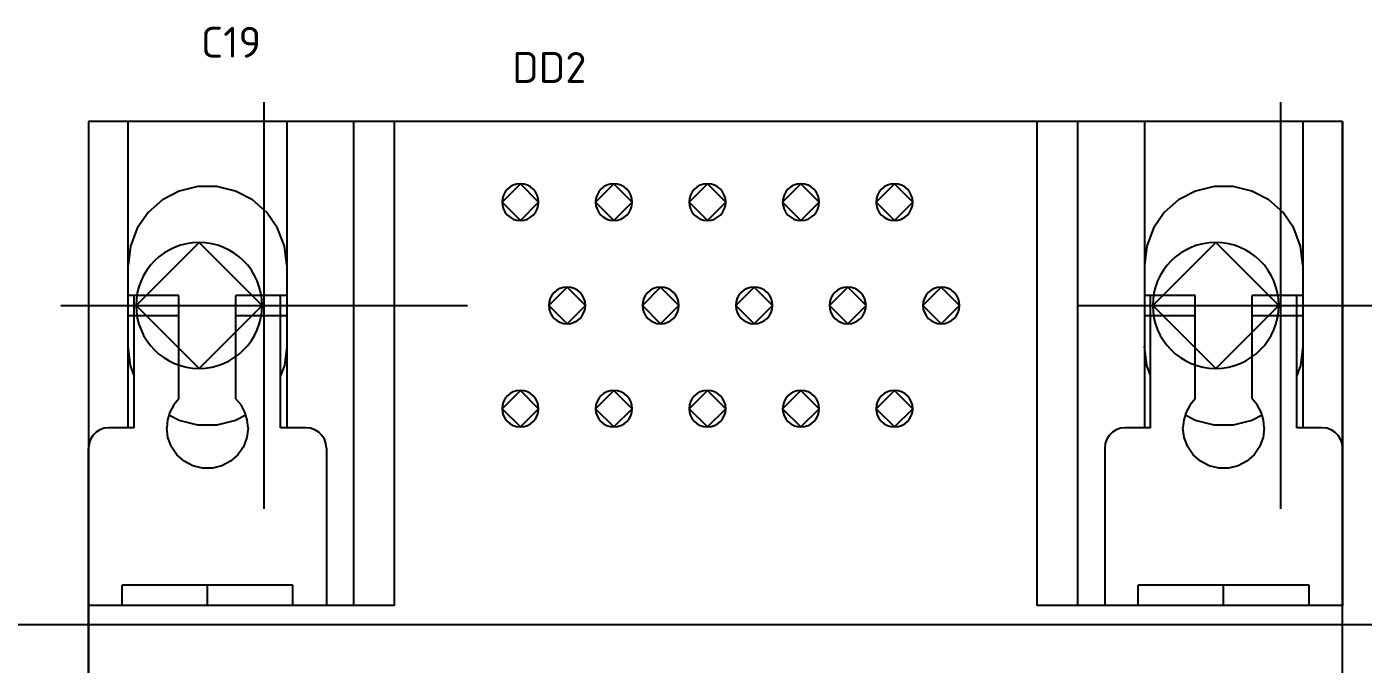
# Model space of a CAD drawing. Header units: inches. Extents: x 5 to 589, y -420 to -5.
# Drawn here: x 71.1 to 136.8, y -176.7 to -145.3 of the extents above; entities that cross this region are included whole.
import ezdxf

# ---------------------------------------------------------------- set-up
doc = ezdxf.new("R2010")
doc.units = ezdxf.units.IN
doc.header["$MEASUREMENT"] = 0
doc.styles.add('ISOCPEUR0', font='isocpeur.ttf', dxfattribs={"height": 2.87999})

msp = doc.modelspace()

# ---------------------------------------------------------------- linework, layer by layer
at = {"color": 172, "true_color": 0x0000c0}
for p, q in [((82.733, -169.034), (82.733, -149.034)), ((132.733, -169.034), (132.733, -149.034)), ((72.733, -159.034), (92.733, -159.034)), ((122.733, -159.034), (142.733, -159.034))]:
    msp.add_line(p, q, dxfattribs=at)
at = {"color": 7, "true_color": 0xffffff}
for p, q in [((82.733, -169.034), (82.733, -149.034)), ((132.733, -169.034), (132.733, -149.034)), ((76.043, -149.994), (74.093, -149.994)), ((74.093, -149.994), (74.093, -166.054)), ((76.043, -149.994), (74.093, -149.994)), ((74.093, -149.994), (74.093, -173.794)), ((76.043, -149.994), (74.093, -149.994)), ((74.093, -149.994), (74.093, -166.054)), ((76.043, -149.994), (74.093, -149.994)), ((74.093, -149.994), (74.093, -173.794)), ((83.843, -149.994), (76.043, -149.994)), ((83.843, -149.994), (76.043, -149.994)), ((76.043, -165.054), (76.043, -149.994)), ((83.843, -149.994), (76.043, -149.994)), ((83.843, -149.994), (76.043, -149.994)), ((76.043, -165.054), (76.043, -149.994)), ((87.133, -149.994), (83.843, -149.994)), ((87.133, -149.994), (83.843, -149.994)), ((83.843, -149.994), (83.843, -165.054)), ((87.133, -149.994), (83.843, -149.994)), ((87.133, -149.994), (83.843, -149.994)), ((83.843, -149.994), (83.843, -165.054)), ((89.133, -149.994), (87.133, -149.994)), ((87.133, -149.994), (87.133, -173.794)), ((87.183, -149.994), (87.133, -149.994)), ((89.133, -149.994), (87.133, -149.994)), ((87.133, -149.994), (87.133, -173.794)), ((87.183, -149.994), (87.133, -149.994)), ((87.331, -149.994), (87.183, -149.994)), ((87.331, -149.994), (87.183, -149.994)), ((87.569, -149.994), (87.331, -149.994)), ((87.569, -149.994), (87.331, -149.994)), ((87.885, -149.994), (87.569, -149.994)), ((87.885, -149.994), (87.569, -149.994)), ((88.265, -149.994), (87.885, -149.994)), ((88.265, -149.994), (87.885, -149.994)), ((88.687, -149.994), (88.265, -149.994)), ((88.687, -149.994), (88.265, -149.994)), ((89.133, -149.994), (88.687, -149.994)), ((89.133, -149.994), (88.687, -149.994)), ((120.733, -149.994), (89.133, -149.994)), ((120.733, -149.994), (89.133, -149.994)), ((89.133, -149.994), (89.133, -173.794)), ((120.733, -149.994), (89.133, -149.994)), ((120.733, -149.994), (89.133, -149.994)), ((89.133, -149.994), (89.133, -173.794)), ((122.733, -149.994), (120.733, -149.994)), ((121.177, -149.994), (120.733, -149.994)), ((120.733, -149.994), (120.733, -173.794)), ((122.733, -149.994), (120.733, -149.994)), ((121.177, -149.994), (120.733, -149.994)), ((120.733, -149.994), (120.733, -173.794)), ((121.601, -149.994), (121.177, -149.994)), ((121.601, -149.994), (121.177, -149.994)), ((121.979, -149.994), (121.601, -149.994)), ((121.979, -149.994), (121.601, -149.994)), ((122.297, -149.994), (121.979, -149.994)), ((122.297, -149.994), (121.979, -149.994)), ((122.535, -149.994), (122.297, -149.994)), ((122.535, -149.994), (122.297, -149.994)), ((122.683, -149.994), (122.535, -149.994)), ((122.683, -149.994), (122.535, -149.994)), ((122.733, -149.994), (122.683, -149.994)), ((122.733, -149.994), (122.683, -149.994)), ((126.023, -149.994), (122.733, -149.994)), ((122.733, -149.994), (122.733, -173.794)), ((126.023, -149.994), (122.733, -149.994)), ((126.023, -149.994), (122.733, -149.994)), ((122.733, -149.994), (122.733, -173.794)), ((126.023, -149.994), (122.733, -149.994)), ((133.823, -149.994), (126.023, -149.994)), ((133.823, -149.994), (126.023, -149.994)), ((126.023, -149.994), (126.023, -165.054)), ((133.823, -149.994), (126.023, -149.994)), ((133.823, -149.994), (126.023, -149.994)), ((126.023, -149.994), (126.023, -165.054)), ((135.773, -149.994), (133.823, -149.994)), ((135.773, -149.994), (133.823, -149.994)), ((133.823, -149.994), (133.823, -165.054)), ((135.773, -149.994), (133.823, -149.994)), ((135.773, -149.994), (133.823, -149.994)), ((133.823, -149.994), (133.823, -165.054)), ((135.773, -166.054), (135.773, -149.994)), ((135.773, -149.994), (135.773, -173.794)), ((135.773, -166.054), (135.773, -149.994)), ((135.773, -149.994), (135.773, -173.794)), ((78.559, -153.408), (77.727, -153.844)), ((78.559, -153.408), (77.727, -153.844)), ((79.473, -153.182), (78.559, -153.408)), ((79.473, -153.182), (78.559, -153.408)), ((80.413, -153.182), (79.473, -153.182)), ((80.413, -153.182), (79.473, -153.182)), ((81.325, -153.408), (80.413, -153.182)), ((81.325, -153.408), (80.413, -153.182)), ((82.159, -153.844), (81.325, -153.408)), ((82.159, -153.844), (81.325, -153.408)), ((128.539, -153.408), (127.707, -153.844)), ((128.539, -153.408), (127.707, -153.844)), ((129.453, -153.182), (128.539, -153.408)), ((129.453, -153.182), (128.539, -153.408)), ((130.393, -153.182), (129.453, -153.182)), ((130.393, -153.182), (129.453, -153.182)), ((131.305, -153.408), (130.393, -153.182)), ((131.305, -153.408), (130.393, -153.182)), ((132.139, -153.844), (131.305, -153.408)), ((132.139, -153.844), (131.305, -153.408)), ((77.023, -154.468), (76.489, -155.242)), ((77.023, -154.468), (76.489, -155.242)), ((77.727, -153.844), (77.023, -154.468)), ((77.727, -153.844), (77.023, -154.468)), ((82.863, -154.468), (82.159, -153.844)), ((82.863, -154.468), (82.159, -153.844)), ((83.397, -155.242), (82.863, -154.468)), ((83.397, -155.242), (82.863, -154.468)), ((127.003, -154.468), (126.469, -155.242)), ((127.003, -154.468), (126.469, -155.242)), ((127.707, -153.844), (127.003, -154.468)), ((127.707, -153.844), (127.003, -154.468)), ((132.843, -154.468), (132.139, -153.844)), ((132.843, -154.468), (132.139, -153.844)), ((133.377, -155.242), (132.843, -154.468)), ((133.377, -155.242), (132.843, -154.468)), ((76.489, -155.242), (76.157, -156.12)), ((76.489, -155.242), (76.157, -156.12)), ((83.729, -156.12), (83.397, -155.242)), ((83.729, -156.12), (83.397, -155.242)), ((126.469, -155.242), (126.137, -156.12)), ((126.469, -155.242), (126.137, -156.12)), ((133.709, -156.12), (133.377, -155.242)), ((133.709, -156.12), (133.377, -155.242)), ((76.157, -156.12), (76.043, -157.054)), ((76.157, -156.12), (76.043, -157.054)), ((83.843, -157.054), (83.729, -156.12)), ((83.843, -157.054), (83.729, -156.12)), ((126.137, -156.12), (126.023, -157.054)), ((126.137, -156.12), (126.023, -157.054)), ((133.823, -157.054), (133.709, -156.12)), ((133.823, -157.054), (133.709, -156.12)), ((72.733, -159.034), (92.733, -159.034)), ((76.343, -158.554), (76.043, -158.554)), ((76.343, -158.554), (76.043, -158.554)), ((76.343, -158.578), (76.343, -158.554)), ((78.543, -158.554), (76.343, -158.554)), ((76.343, -158.578), (76.343, -158.554)), ((78.543, -158.554), (76.343, -158.554)), ((76.343, -159.332), (76.343, -158.578)), ((76.343, -158.652), (76.343, -158.578)), ((76.343, -159.332), (76.343, -158.578)), ((76.343, -158.652), (76.343, -158.578)), ((76.343, -158.772), (76.343, -158.652)), ((76.343, -158.772), (76.343, -158.652)), ((76.343, -158.93), (76.343, -158.772)), ((76.343, -158.93), (76.343, -158.772)), ((76.343, -159.12), (76.343, -158.93)), ((76.343, -159.12), (76.343, -158.93)), ((78.543, -158.578), (78.543, -158.554)), ((78.543, -158.578), (78.543, -158.554)), ((78.543, -158.652), (78.543, -158.578)), ((78.543, -158.652), (78.543, -158.578)), ((78.543, -158.772), (78.543, -158.652)), ((78.543, -158.772), (78.543, -158.652)), ((78.543, -158.93), (78.543, -158.772)), ((78.543, -158.93), (78.543, -158.772)), ((78.543, -159.12), (78.543, -158.93)), ((78.543, -159.12), (78.543, -158.93)), ((83.543, -158.554), (81.343, -158.554)), ((81.343, -158.578), (81.343, -158.554)), ((83.543, -158.554), (81.343, -158.554)), ((81.343, -158.578), (81.343, -158.554)), ((81.343, -158.652), (81.343, -158.578)), ((81.343, -158.652), (81.343, -158.578)), ((81.343, -158.772), (81.343, -158.652)), ((81.343, -158.772), (81.343, -158.652)), ((81.343, -158.93), (81.343, -158.772)), ((81.343, -158.93), (81.343, -158.772)), ((81.343, -159.12), (81.343, -158.93)), ((81.343, -159.12), (81.343, -158.93)), ((83.843, -158.554), (83.543, -158.554)), ((83.543, -158.578), (83.543, -158.554)), ((83.843, -158.554), (83.543, -158.554)), ((83.543, -158.578), (83.543, -158.554)), ((83.543, -158.652), (83.543, -158.578)), ((83.543, -159.332), (83.543, -158.578)), ((83.543, -158.652), (83.543, -158.578)), ((83.543, -159.332), (83.543, -158.578)), ((83.543, -158.772), (83.543, -158.652)), ((83.543, -158.772), (83.543, -158.652)), ((83.543, -158.93), (83.543, -158.772)), ((83.543, -158.93), (83.543, -158.772)), ((83.543, -159.12), (83.543, -158.93)), ((83.543, -159.12), (83.543, -158.93)), ((122.733, -159.034), (142.733, -159.034)), ((126.323, -158.554), (126.023, -158.554)), ((126.323, -158.554), (126.023, -158.554)), ((128.523, -158.554), (126.323, -158.554)), ((126.323, -158.578), (126.323, -158.554)), ((128.523, -158.554), (126.323, -158.554)), ((126.323, -158.578), (126.323, -158.554)), ((126.323, -158.652), (126.323, -158.578)), ((126.323, -159.332), (126.323, -158.578)), ((126.323, -158.652), (126.323, -158.578)), ((126.323, -159.332), (126.323, -158.578)), ((126.323, -158.772), (126.323, -158.652)), ((126.323, -158.772), (126.323, -158.652)), ((126.323, -158.93), (126.323, -158.772)), ((126.323, -158.93), (126.323, -158.772)), ((126.323, -159.12), (126.323, -158.93)), ((126.323, -159.12), (126.323, -158.93)), ((128.523, -158.578), (128.523, -158.554)), ((128.523, -158.578), (128.523, -158.554)), ((128.523, -158.652), (128.523, -158.578)), ((128.523, -158.652), (128.523, -158.578)), ((128.523, -158.772), (128.523, -158.652)), ((128.523, -158.772), (128.523, -158.652)), ((128.523, -158.93), (128.523, -158.772)), ((128.523, -158.93), (128.523, -158.772)), ((128.523, -159.12), (128.523, -158.93)), ((128.523, -159.12), (128.523, -158.93)), ((133.523, -158.554), (131.323, -158.554)), ((131.323, -158.578), (131.323, -158.554)), ((133.523, -158.554), (131.323, -158.554)), ((131.323, -158.578), (131.323, -158.554)), ((131.323, -158.652), (131.323, -158.578)), ((131.323, -158.652), (131.323, -158.578)), ((131.323, -158.772), (131.323, -158.652)), ((131.323, -158.772), (131.323, -158.652)), ((131.323, -158.93), (131.323, -158.772)), ((131.323, -158.93), (131.323, -158.772)), ((131.323, -159.12), (131.323, -158.93)), ((131.323, -159.12), (131.323, -158.93)), ((133.823, -158.554), (133.523, -158.554)), ((133.523, -158.578), (133.523, -158.554)), ((133.823, -158.554), (133.523, -158.554)), ((133.523, -158.578), (133.523, -158.554)), ((133.523, -158.652), (133.523, -158.578)), ((133.523, -159.332), (133.523, -158.578)), ((133.523, -158.652), (133.523, -158.578)), ((133.523, -159.332), (133.523, -158.578)), ((133.523, -158.772), (133.523, -158.652)), ((133.523, -158.772), (133.523, -158.652)), ((133.523, -158.93), (133.523, -158.772)), ((133.523, -158.93), (133.523, -158.772)), ((133.523, -159.12), (133.523, -158.93)), ((133.523, -159.12), (133.523, -158.93)), ((76.343, -159.554), (76.043, -159.554)), ((76.343, -159.554), (76.043, -159.554)), ((76.343, -159.332), (76.343, -159.12)), ((76.343, -159.332), (76.343, -159.12)), ((76.343, -159.554), (76.343, -159.332)), ((76.343, -159.554), (76.343, -159.332)), ((76.343, -165.054), (76.343, -159.554)), ((78.543, -159.554), (76.343, -159.554)), ((76.343, -165.054), (76.343, -159.554)), ((78.543, -159.554), (76.343, -159.554)), ((78.543, -159.332), (78.543, -159.12)), ((78.543, -159.332), (78.543, -159.12)), ((78.543, -159.554), (78.543, -159.332)), ((78.543, -159.554), (78.543, -159.332)), ((78.543, -163.626), (78.543, -159.554)), ((78.543, -163.626), (78.543, -159.554)), ((81.343, -159.332), (81.343, -159.12)), ((81.343, -159.332), (81.343, -159.12)), ((81.343, -159.554), (81.343, -159.332)), ((81.343, -159.554), (81.343, -159.332)), ((81.343, -163.626), (81.343, -159.554)), ((83.543, -159.554), (81.343, -159.554)), ((81.343, -163.626), (81.343, -159.554)), ((83.543, -159.554), (81.343, -159.554)), ((83.543, -159.332), (83.543, -159.12)), ((83.543, -159.332), (83.543, -159.12)), ((83.543, -159.554), (83.543, -159.332)), ((83.543, -159.554), (83.543, -159.332)), ((83.843, -159.554), (83.543, -159.554)), ((83.543, -165.054), (83.543, -159.554)), ((83.843, -159.554), (83.543, -159.554)), ((83.543, -165.054), (83.543, -159.554)), ((126.323, -159.554), (126.023, -159.554)), ((126.323, -159.554), (126.023, -159.554)), ((126.323, -159.332), (126.323, -159.12)), ((126.323, -159.332), (126.323, -159.12)), ((126.323, -159.554), (126.323, -159.332)), ((126.323, -159.554), (126.323, -159.332)), ((126.323, -165.054), (126.323, -159.554)), ((128.523, -159.554), (126.323, -159.554)), ((126.323, -165.054), (126.323, -159.554)), ((128.523, -159.554), (126.323, -159.554)), ((128.523, -159.332), (128.523, -159.12)), ((128.523, -159.332), (128.523, -159.12)), ((128.523, -159.554), (128.523, -159.332)), ((128.523, -159.554), (128.523, -159.332)), ((128.523, -163.626), (128.523, -159.554)), ((128.523, -163.626), (128.523, -159.554)), ((131.323, -159.332), (131.323, -159.12)), ((131.323, -159.332), (131.323, -159.12)), ((131.323, -159.554), (131.323, -159.332)), ((131.323, -159.554), (131.323, -159.332)), ((131.323, -163.626), (131.323, -159.554)), ((133.523, -159.554), (131.323, -159.554)), ((131.323, -163.626), (131.323, -159.554)), ((133.523, -159.554), (131.323, -159.554)), ((133.523, -159.332), (133.523, -159.12)), ((133.523, -159.332), (133.523, -159.12)), ((133.523, -159.554), (133.523, -159.332)), ((133.523, -159.554), (133.523, -159.332)), ((133.823, -159.554), (133.523, -159.554)), ((133.523, -165.054), (133.523, -159.554)), ((133.823, -159.554), (133.523, -159.554)), ((133.523, -165.054), (133.523, -159.554)), ((76.157, -161.988), (76.043, -161.054)), ((76.157, -161.988), (76.043, -161.054)), ((83.843, -161.054), (83.729, -161.988)), ((83.843, -161.054), (83.729, -161.988)), ((126.137, -161.988), (126.023, -161.054)), ((126.137, -161.988), (126.023, -161.054)), ((133.823, -161.054), (133.709, -161.988)), ((133.823, -161.054), (133.709, -161.988)), ((76.343, -162.48), (76.157, -161.988)), ((76.343, -162.48), (76.157, -161.988)), ((83.729, -161.988), (83.543, -162.48)), ((83.729, -161.988), (83.543, -162.48)), ((126.323, -162.48), (126.137, -161.988)), ((126.323, -162.48), (126.137, -161.988)), ((133.709, -161.988), (133.523, -162.48)), ((133.709, -161.988), (133.523, -162.48)), ((78.543, -163.626), (78.289, -163.93)), ((78.543, -163.626), (78.289, -163.93)), ((81.597, -163.93), (81.343, -163.626)), ((81.597, -163.93), (81.343, -163.626)), ((128.523, -163.626), (128.269, -163.93)), ((128.523, -163.626), (128.269, -163.93)), ((131.577, -163.93), (131.323, -163.626)), ((131.577, -163.93), (131.323, -163.626)), ((78.099, -164.28), (77.983, -164.658)), ((78.099, -164.28), (77.983, -164.658)), ((78.289, -163.93), (78.099, -164.28)), ((78.289, -163.93), (78.099, -164.28)), ((81.787, -164.28), (81.597, -163.93)), ((81.787, -164.28), (81.597, -163.93)), ((81.903, -164.658), (81.787, -164.28)), ((81.903, -164.658), (81.787, -164.28)), ((128.079, -164.28), (127.963, -164.658)), ((128.079, -164.28), (127.963, -164.658)), ((128.269, -163.93), (128.079, -164.28)), ((128.269, -163.93), (128.079, -164.28)), ((131.767, -164.28), (131.577, -163.93)), ((131.767, -164.28), (131.577, -163.93)), ((131.883, -164.658), (131.767, -164.28)), ((131.883, -164.658), (131.767, -164.28)), ((77.983, -164.658), (77.943, -165.054)), ((77.983, -164.658), (77.943, -165.054)), ((78.559, -164.7), (78.051, -164.434)), ((78.559, -164.7), (78.051, -164.434)), ((79.473, -164.926), (78.559, -164.7)), ((79.473, -164.926), (78.559, -164.7)), ((80.413, -164.926), (79.473, -164.926)), ((80.413, -164.926), (79.473, -164.926)), ((81.325, -164.7), (80.413, -164.926)), ((81.325, -164.7), (80.413, -164.926)), ((81.835, -164.434), (81.325, -164.7)), ((81.835, -164.434), (81.325, -164.7)), ((81.943, -165.054), (81.903, -164.658)), ((81.943, -165.054), (81.903, -164.658)), ((127.963, -164.658), (127.923, -165.054)), ((127.963, -164.658), (127.923, -165.054)), ((128.539, -164.7), (128.031, -164.434)), ((128.539, -164.7), (128.031, -164.434)), ((129.453, -164.926), (128.539, -164.7)), ((129.453, -164.926), (128.539, -164.7)), ((130.393, -164.926), (129.453, -164.926)), ((130.393, -164.926), (129.453, -164.926)), ((131.305, -164.7), (130.393, -164.926)), ((131.305, -164.7), (130.393, -164.926)), ((131.815, -164.434), (131.305, -164.7)), ((131.815, -164.434), (131.305, -164.7)), ((131.923, -165.054), (131.883, -164.658)), ((131.923, -165.054), (131.883, -164.658)), ((74.191, -165.62), (74.119, -165.832)), ((74.191, -165.62), (74.119, -165.832)), ((74.311, -165.43), (74.191, -165.62)), ((74.311, -165.43), (74.191, -165.62)), ((74.469, -165.272), (74.311, -165.43)), ((74.469, -165.272), (74.311, -165.43)), ((74.659, -165.152), (74.469, -165.272)), ((74.659, -165.152), (74.469, -165.272)), ((74.871, -165.078), (74.659, -165.152)), ((74.871, -165.078), (74.659, -165.152)), ((75.093, -165.054), (74.871, -165.078)), ((75.093, -165.054), (74.871, -165.078)), ((76.343, -165.054), (75.093, -165.054)), ((76.343, -165.054), (75.093, -165.054)), ((78.001, -165.532), (77.943, -165.054)), ((78.001, -165.532), (77.943, -165.054)), ((78.173, -165.984), (78.001, -165.532)), ((78.173, -165.984), (78.001, -165.532)), ((81.885, -165.532), (81.713, -165.984)), ((81.885, -165.532), (81.713, -165.984)), ((81.943, -165.054), (81.885, -165.532)), ((81.943, -165.054), (81.885, -165.532)), ((84.793, -165.054), (83.543, -165.054)), ((84.793, -165.054), (83.543, -165.054)), ((85.015, -165.078), (84.793, -165.054)), ((85.015, -165.078), (84.793, -165.054)), ((85.227, -165.152), (85.015, -165.078)), ((85.227, -165.152), (85.015, -165.078)), ((85.417, -165.272), (85.227, -165.152)), ((85.417, -165.272), (85.227, -165.152)), ((85.575, -165.43), (85.417, -165.272)), ((85.575, -165.43), (85.417, -165.272)), ((85.693, -165.62), (85.575, -165.43)), ((85.693, -165.62), (85.575, -165.43)), ((85.767, -165.832), (85.693, -165.62)), ((85.767, -165.832), (85.693, -165.62)), ((124.171, -165.62), (124.099, -165.832)), ((124.171, -165.62), (124.099, -165.832)), ((124.291, -165.43), (124.171, -165.62)), ((124.291, -165.43), (124.171, -165.62)), ((124.449, -165.272), (124.291, -165.43)), ((124.449, -165.272), (124.291, -165.43)), ((124.639, -165.152), (124.449, -165.272)), ((124.639, -165.152), (124.449, -165.272)), ((124.851, -165.078), (124.639, -165.152)), ((124.851, -165.078), (124.639, -165.152)), ((125.073, -165.054), (124.851, -165.078)), ((125.073, -165.054), (124.851, -165.078)), ((126.323, -165.054), (125.073, -165.054)), ((126.323, -165.054), (125.073, -165.054)), ((127.981, -165.532), (127.923, -165.054)), ((127.981, -165.532), (127.923, -165.054)), ((128.153, -165.984), (127.981, -165.532)), ((128.153, -165.984), (127.981, -165.532)), ((131.865, -165.532), (131.693, -165.984)), ((131.865, -165.532), (131.693, -165.984)), ((131.923, -165.054), (131.865, -165.532)), ((131.923, -165.054), (131.865, -165.532)), ((134.773, -165.054), (133.523, -165.054)), ((134.773, -165.054), (133.523, -165.054)), ((134.995, -165.078), (134.773, -165.054)), ((134.995, -165.078), (134.773, -165.054)), ((135.207, -165.152), (134.995, -165.078)), ((135.207, -165.152), (134.995, -165.078)), ((135.397, -165.272), (135.207, -165.152)), ((135.397, -165.272), (135.207, -165.152)), ((135.555, -165.43), (135.397, -165.272)), ((135.555, -165.43), (135.397, -165.272)), ((135.673, -165.62), (135.555, -165.43)), ((135.673, -165.62), (135.555, -165.43)), ((135.747, -165.832), (135.673, -165.62)), ((135.747, -165.832), (135.673, -165.62)), ((74.119, -165.832), (74.093, -166.054)), ((74.119, -165.832), (74.093, -166.054)), ((74.093, -166.054), (74.093, -173.794)), ((74.093, -173.794), (74.093, -166.054)), ((74.093, -166.054), (74.093, -173.794)), ((74.093, -173.794), (74.093, -166.054)), ((78.445, -166.38), (78.173, -165.984)), ((78.445, -166.38), (78.173, -165.984)), ((81.713, -165.984), (81.439, -166.38)), ((81.713, -165.984), (81.439, -166.38)), ((85.793, -166.054), (85.767, -165.832)), ((85.793, -166.054), (85.767, -165.832)), ((85.793, -166.054), (85.793, -173.794)), ((85.793, -166.054), (85.793, -173.794)), ((124.099, -165.832), (124.073, -166.054)), ((124.099, -165.832), (124.073, -166.054)), ((124.073, -166.054), (124.073, -173.794)), ((124.073, -166.054), (124.073, -173.794)), ((128.425, -166.38), (128.153, -165.984)), ((128.425, -166.38), (128.153, -165.984)), ((131.693, -165.984), (131.419, -166.38)), ((131.693, -165.984), (131.419, -166.38)), ((135.773, -166.054), (135.747, -165.832)), ((135.773, -166.054), (135.747, -165.832)), ((135.773, -173.794), (135.773, -166.054)), ((135.773, -166.054), (135.773, -173.794)), ((135.773, -173.794), (135.773, -166.054)), ((135.773, -166.054), (135.773, -173.794)), ((78.807, -166.7), (78.445, -166.38)), ((78.807, -166.7), (78.445, -166.38)), ((79.233, -166.924), (78.807, -166.7)), ((79.233, -166.924), (78.807, -166.7)), ((79.701, -167.04), (79.233, -166.924)), ((79.701, -167.04), (79.233, -166.924)), ((80.653, -166.924), (80.185, -167.04)), ((80.653, -166.924), (80.185, -167.04)), ((81.079, -166.7), (80.653, -166.924)), ((81.079, -166.7), (80.653, -166.924)), ((81.439, -166.38), (81.079, -166.7)), ((81.439, -166.38), (81.079, -166.7)), ((128.787, -166.7), (128.425, -166.38)), ((128.787, -166.7), (128.425, -166.38)), ((129.213, -166.924), (128.787, -166.7)), ((129.213, -166.924), (128.787, -166.7)), ((129.681, -167.04), (129.213, -166.924)), ((129.681, -167.04), (129.213, -166.924)), ((130.633, -166.924), (130.165, -167.04)), ((130.633, -166.924), (130.165, -167.04)), ((131.059, -166.7), (130.633, -166.924)), ((131.059, -166.7), (130.633, -166.924)), ((131.419, -166.38), (131.059, -166.7)), ((131.419, -166.38), (131.059, -166.7)), ((80.185, -167.04), (79.701, -167.04)), ((80.185, -167.04), (79.701, -167.04)), ((130.165, -167.04), (129.681, -167.04)), ((130.165, -167.04), (129.681, -167.04)), ((75.773, -172.794), (75.743, -172.794)), ((75.743, -173.794), (75.743, -172.794)), ((75.773, -172.794), (75.743, -172.794)), ((75.743, -173.794), (75.743, -172.794)), ((76.015, -172.794), (75.773, -172.794)), ((76.015, -172.794), (75.773, -172.794)), ((76.487, -172.794), (76.015, -172.794)), ((76.487, -172.794), (76.015, -172.794)), ((77.157, -172.794), (76.487, -172.794)), ((77.157, -172.794), (76.487, -172.794)), ((77.991, -172.794), (77.157, -172.794)), ((77.991, -172.794), (77.157, -172.794)), ((78.937, -172.794), (77.991, -172.794)), ((78.937, -172.794), (77.991, -172.794)), ((79.943, -172.794), (78.937, -172.794)), ((79.943, -172.794), (78.937, -172.794)), ((80.949, -172.794), (79.943, -172.794)), ((79.943, -173.794), (79.943, -172.794)), ((80.949, -172.794), (79.943, -172.794)), ((79.943, -173.794), (79.943, -172.794)), ((81.895, -172.794), (80.949, -172.794)), ((81.895, -172.794), (80.949, -172.794)), ((82.729, -172.794), (81.895, -172.794)), ((82.729, -172.794), (81.895, -172.794)), ((83.399, -172.794), (82.729, -172.794)), ((83.399, -172.794), (82.729, -172.794)), ((83.871, -172.794), (83.399, -172.794)), ((83.871, -172.794), (83.399, -172.794)), ((84.113, -172.794), (83.871, -172.794)), ((84.113, -172.794), (83.871, -172.794)), ((84.143, -172.794), (84.113, -172.794)), ((84.143, -172.794), (84.113, -172.794)), ((84.143, -173.794), (84.143, -172.794)), ((84.143, -173.794), (84.143, -172.794)), ((125.753, -172.794), (125.723, -172.794)), ((125.723, -173.794), (125.723, -172.794)), ((125.753, -172.794), (125.723, -172.794)), ((125.723, -173.794), (125.723, -172.794)), ((125.995, -172.794), (125.753, -172.794)), ((125.995, -172.794), (125.753, -172.794)), ((126.467, -172.794), (125.995, -172.794)), ((126.467, -172.794), (125.995, -172.794)), ((127.137, -172.794), (126.467, -172.794)), ((127.137, -172.794), (126.467, -172.794)), ((127.971, -172.794), (127.137, -172.794)), ((127.971, -172.794), (127.137, -172.794)), ((128.917, -172.794), (127.971, -172.794)), ((128.917, -172.794), (127.971, -172.794)), ((129.923, -172.794), (128.917, -172.794)), ((129.923, -172.794), (128.917, -172.794)), ((130.929, -172.794), (129.923, -172.794)), ((129.923, -173.794), (129.923, -172.794)), ((130.929, -172.794), (129.923, -172.794)), ((129.923, -173.794), (129.923, -172.794)), ((131.875, -172.794), (130.929, -172.794)), ((131.875, -172.794), (130.929, -172.794)), ((132.709, -172.794), (131.875, -172.794)), ((132.709, -172.794), (131.875, -172.794)), ((133.379, -172.794), (132.709, -172.794)), ((133.379, -172.794), (132.709, -172.794)), ((133.851, -172.794), (133.379, -172.794)), ((133.851, -172.794), (133.379, -172.794)), ((134.093, -172.794), (133.851, -172.794)), ((134.093, -172.794), (133.851, -172.794)), ((134.123, -172.794), (134.093, -172.794)), ((134.123, -172.794), (134.093, -172.794)), ((134.123, -173.794), (134.123, -172.794)), ((134.123, -173.794), (134.123, -172.794)), ((74.093, -173.794), (74.093, -177.394)), ((89.133, -173.794), (74.093, -173.794)), ((74.093, -177.394), (74.093, -173.794)), ((74.093, -173.794), (74.093, -177.394)), ((89.133, -173.794), (74.093, -173.794)), ((74.093, -177.394), (74.093, -173.794)), ((135.773, -173.794), (120.733, -173.794)), ((135.773, -173.794), (120.733, -173.794)), ((135.773, -177.394), (135.773, -173.794)), ((135.773, -177.394), (135.773, -173.794)), ((135.773, -177.394), (135.773, -173.794)), ((135.773, -177.394), (135.773, -173.794))]:
    msp.add_line(p, q, dxfattribs=at)
at = {"color": 18, "true_color": 0x000000}
for p, q in [((76.043, -149.994), (74.093, -149.994)), ((74.093, -149.994), (74.093, -166.054)), ((76.043, -149.994), (74.093, -149.994)), ((74.093, -149.994), (74.093, -173.794)), ((76.043, -149.994), (74.093, -149.994)), ((74.093, -149.994), (74.093, -166.054)), ((76.043, -149.994), (74.093, -149.994)), ((74.093, -149.994), (74.093, -173.794)), ((83.843, -149.994), (76.043, -149.994)), ((83.843, -149.994), (76.043, -149.994)), ((76.043, -165.054), (76.043, -149.994)), ((83.843, -149.994), (76.043, -149.994)), ((83.843, -149.994), (76.043, -149.994)), ((76.043, -165.054), (76.043, -149.994)), ((87.133, -149.994), (83.843, -149.994)), ((87.133, -149.994), (83.843, -149.994)), ((83.843, -149.994), (83.843, -165.054)), ((87.133, -149.994), (83.843, -149.994)), ((87.133, -149.994), (83.843, -149.994)), ((83.843, -149.994), (83.843, -165.054)), ((89.133, -149.994), (87.133, -149.994)), ((87.133, -149.994), (87.133, -173.794)), ((87.183, -149.994), (87.133, -149.994)), ((89.133, -149.994), (87.133, -149.994)), ((87.133, -149.994), (87.133, -173.794)), ((87.183, -149.994), (87.133, -149.994)), ((87.331, -149.994), (87.183, -149.994)), ((87.331, -149.994), (87.183, -149.994)), ((87.569, -149.994), (87.331, -149.994)), ((87.569, -149.994), (87.331, -149.994)), ((87.885, -149.994), (87.569, -149.994)), ((87.885, -149.994), (87.569, -149.994)), ((88.265, -149.994), (87.885, -149.994)), ((88.265, -149.994), (87.885, -149.994)), ((88.687, -149.994), (88.265, -149.994)), ((88.687, -149.994), (88.265, -149.994)), ((89.133, -149.994), (88.687, -149.994)), ((89.133, -149.994), (88.687, -149.994)), ((120.733, -149.994), (89.133, -149.994)), ((120.733, -149.994), (89.133, -149.994)), ((89.133, -149.994), (89.133, -173.794)), ((120.733, -149.994), (89.133, -149.994)), ((120.733, -149.994), (89.133, -149.994)), ((89.133, -149.994), (89.133, -173.794)), ((122.733, -149.994), (120.733, -149.994)), ((121.177, -149.994), (120.733, -149.994)), ((120.733, -149.994), (120.733, -173.794)), ((122.733, -149.994), (120.733, -149.994)), ((121.177, -149.994), (120.733, -149.994)), ((120.733, -149.994), (120.733, -173.794)), ((121.601, -149.994), (121.177, -149.994)), ((121.601, -149.994), (121.177, -149.994)), ((121.979, -149.994), (121.601, -149.994)), ((121.979, -149.994), (121.601, -149.994)), ((122.297, -149.994), (121.979, -149.994)), ((122.297, -149.994), (121.979, -149.994)), ((122.535, -149.994), (122.297, -149.994)), ((122.535, -149.994), (122.297, -149.994)), ((122.683, -149.994), (122.535, -149.994)), ((122.683, -149.994), (122.535, -149.994)), ((122.733, -149.994), (122.683, -149.994)), ((122.733, -149.994), (122.683, -149.994)), ((126.023, -149.994), (122.733, -149.994)), ((122.733, -149.994), (122.733, -173.794)), ((126.023, -149.994), (122.733, -149.994)), ((126.023, -149.994), (122.733, -149.994)), ((122.733, -149.994), (122.733, -173.794)), ((126.023, -149.994), (122.733, -149.994)), ((133.823, -149.994), (126.023, -149.994)), ((133.823, -149.994), (126.023, -149.994)), ((126.023, -149.994), (126.023, -165.054)), ((133.823, -149.994), (126.023, -149.994)), ((133.823, -149.994), (126.023, -149.994)), ((126.023, -149.994), (126.023, -165.054)), ((135.773, -149.994), (133.823, -149.994)), ((135.773, -149.994), (133.823, -149.994)), ((133.823, -149.994), (133.823, -165.054)), ((135.773, -149.994), (133.823, -149.994)), ((135.773, -149.994), (133.823, -149.994)), ((133.823, -149.994), (133.823, -165.054)), ((135.773, -166.054), (135.773, -149.994)), ((135.773, -149.994), (135.773, -173.794)), ((135.773, -166.054), (135.773, -149.994)), ((135.773, -149.994), (135.773, -173.794)), ((95.333, -153.054), (94.433, -153.954)), ((96.233, -153.954), (95.333, -153.054)), ((99.933, -153.054), (99.033, -153.954)), ((100.833, -153.954), (99.933, -153.054)), ((104.533, -153.054), (103.633, -153.954)), ((105.433, -153.954), (104.533, -153.054)), ((109.133, -153.054), (108.233, -153.954)), ((110.033, -153.954), (109.133, -153.054)), ((113.733, -153.054), (112.833, -153.954)), ((114.633, -153.954), (113.733, -153.054)), ((78.559, -153.408), (77.727, -153.844)), ((78.559, -153.408), (77.727, -153.844)), ((79.473, -153.182), (78.559, -153.408)), ((79.473, -153.182), (78.559, -153.408)), ((80.413, -153.182), (79.473, -153.182)), ((80.413, -153.182), (79.473, -153.182)), ((81.325, -153.408), (80.413, -153.182)), ((81.325, -153.408), (80.413, -153.182)), ((82.159, -153.844), (81.325, -153.408)), ((82.159, -153.844), (81.325, -153.408)), ((128.539, -153.408), (127.707, -153.844)), ((128.539, -153.408), (127.707, -153.844)), ((129.453, -153.182), (128.539, -153.408)), ((129.453, -153.182), (128.539, -153.408)), ((130.393, -153.182), (129.453, -153.182)), ((130.393, -153.182), (129.453, -153.182)), ((131.305, -153.408), (130.393, -153.182)), ((131.305, -153.408), (130.393, -153.182)), ((132.139, -153.844), (131.305, -153.408)), ((132.139, -153.844), (131.305, -153.408)), ((77.023, -154.468), (76.489, -155.242)), ((77.023, -154.468), (76.489, -155.242)), ((77.727, -153.844), (77.023, -154.468)), ((77.727, -153.844), (77.023, -154.468)), ((82.863, -154.468), (82.159, -153.844)), ((82.863, -154.468), (82.159, -153.844)), ((83.397, -155.242), (82.863, -154.468)), ((83.397, -155.242), (82.863, -154.468)), ((94.433, -153.954), (95.333, -154.854)), ((95.333, -154.854), (96.233, -153.954)), ((99.033, -153.954), (99.933, -154.854)), ((99.933, -154.854), (100.833, -153.954)), ((103.633, -153.954), (104.533, -154.854)), ((104.533, -154.854), (105.433, -153.954)), ((108.233, -153.954), (109.133, -154.854)), ((109.133, -154.854), (110.033, -153.954)), ((112.833, -153.954), (113.733, -154.854)), ((113.733, -154.854), (114.633, -153.954)), ((127.003, -154.468), (126.469, -155.242)), ((127.003, -154.468), (126.469, -155.242)), ((127.707, -153.844), (127.003, -154.468)), ((127.707, -153.844), (127.003, -154.468)), ((132.843, -154.468), (132.139, -153.844)), ((132.843, -154.468), (132.139, -153.844)), ((133.377, -155.242), (132.843, -154.468)), ((133.377, -155.242), (132.843, -154.468)), ((76.489, -155.242), (76.157, -156.12)), ((76.489, -155.242), (76.157, -156.12)), ((83.729, -156.12), (83.397, -155.242)), ((83.729, -156.12), (83.397, -155.242)), ((126.469, -155.242), (126.137, -156.12)), ((126.469, -155.242), (126.137, -156.12)), ((133.709, -156.12), (133.377, -155.242)), ((133.709, -156.12), (133.377, -155.242)), ((76.157, -156.12), (76.043, -157.054)), ((76.157, -156.12), (76.043, -157.054)), ((79.533, -155.934), (76.433, -159.034)), ((82.633, -159.034), (79.533, -155.934)), ((83.843, -157.054), (83.729, -156.12)), ((83.843, -157.054), (83.729, -156.12)), ((126.137, -156.12), (126.023, -157.054)), ((126.137, -156.12), (126.023, -157.054)), ((129.533, -155.934), (126.433, -159.034)), ((132.633, -159.034), (129.533, -155.934)), ((133.823, -157.054), (133.709, -156.12)), ((133.823, -157.054), (133.709, -156.12)), ((97.633, -158.134), (96.733, -159.034)), ((98.533, -159.034), (97.633, -158.134)), ((102.233, -158.134), (101.333, -159.034)), ((103.133, -159.034), (102.233, -158.134)), ((106.833, -158.134), (105.933, -159.034)), ((107.733, -159.034), (106.833, -158.134)), ((111.433, -158.134), (110.533, -159.034)), ((112.333, -159.034), (111.433, -158.134)), ((116.033, -158.134), (115.133, -159.034)), ((116.933, -159.034), (116.033, -158.134)), ((76.343, -158.554), (76.043, -158.554)), ((76.343, -158.554), (76.043, -158.554)), ((76.343, -158.578), (76.343, -158.554)), ((78.543, -158.554), (76.343, -158.554)), ((76.343, -158.578), (76.343, -158.554)), ((78.543, -158.554), (76.343, -158.554)), ((76.343, -159.332), (76.343, -158.578)), ((76.343, -158.652), (76.343, -158.578)), ((76.343, -159.332), (76.343, -158.578)), ((76.343, -158.652), (76.343, -158.578)), ((76.343, -158.772), (76.343, -158.652)), ((76.343, -158.772), (76.343, -158.652)), ((76.343, -158.93), (76.343, -158.772)), ((76.343, -158.93), (76.343, -158.772)), ((76.343, -159.12), (76.343, -158.93)), ((76.343, -159.12), (76.343, -158.93)), ((76.433, -159.034), (79.533, -162.134)), ((78.543, -158.578), (78.543, -158.554)), ((78.543, -158.578), (78.543, -158.554)), ((78.543, -158.652), (78.543, -158.578)), ((78.543, -158.652), (78.543, -158.578)), ((78.543, -158.772), (78.543, -158.652)), ((78.543, -158.772), (78.543, -158.652)), ((78.543, -158.93), (78.543, -158.772)), ((78.543, -158.93), (78.543, -158.772)), ((78.543, -159.12), (78.543, -158.93)), ((78.543, -159.12), (78.543, -158.93)), ((79.533, -162.134), (82.633, -159.034)), ((83.543, -158.554), (81.343, -158.554)), ((81.343, -158.578), (81.343, -158.554)), ((83.543, -158.554), (81.343, -158.554)), ((81.343, -158.578), (81.343, -158.554)), ((81.343, -158.652), (81.343, -158.578)), ((81.343, -158.652), (81.343, -158.578)), ((81.343, -158.772), (81.343, -158.652)), ((81.343, -158.772), (81.343, -158.652)), ((81.343, -158.93), (81.343, -158.772)), ((81.343, -158.93), (81.343, -158.772)), ((81.343, -159.12), (81.343, -158.93)), ((81.343, -159.12), (81.343, -158.93)), ((83.843, -158.554), (83.543, -158.554)), ((83.543, -158.578), (83.543, -158.554)), ((83.843, -158.554), (83.543, -158.554)), ((83.543, -158.578), (83.543, -158.554)), ((83.543, -158.652), (83.543, -158.578)), ((83.543, -159.332), (83.543, -158.578)), ((83.543, -158.652), (83.543, -158.578)), ((83.543, -159.332), (83.543, -158.578)), ((83.543, -158.772), (83.543, -158.652)), ((83.543, -158.772), (83.543, -158.652)), ((83.543, -158.93), (83.543, -158.772)), ((83.543, -158.93), (83.543, -158.772)), ((83.543, -159.12), (83.543, -158.93)), ((83.543, -159.12), (83.543, -158.93)), ((96.733, -159.034), (97.633, -159.934)), ((97.633, -159.934), (98.533, -159.034)), ((101.333, -159.034), (102.233, -159.934)), ((102.233, -159.934), (103.133, -159.034)), ((105.933, -159.034), (106.833, -159.934)), ((106.833, -159.934), (107.733, -159.034)), ((110.533, -159.034), (111.433, -159.934)), ((111.433, -159.934), (112.333, -159.034)), ((115.133, -159.034), (116.033, -159.934)), ((116.033, -159.934), (116.933, -159.034)), ((126.323, -158.554), (126.023, -158.554)), ((126.323, -158.554), (126.023, -158.554)), ((128.523, -158.554), (126.323, -158.554)), ((126.323, -158.578), (126.323, -158.554)), ((128.523, -158.554), (126.323, -158.554)), ((126.323, -158.578), (126.323, -158.554)), ((126.323, -158.652), (126.323, -158.578)), ((126.323, -159.332), (126.323, -158.578)), ((126.323, -158.652), (126.323, -158.578)), ((126.323, -159.332), (126.323, -158.578)), ((126.323, -158.772), (126.323, -158.652)), ((126.323, -158.772), (126.323, -158.652)), ((126.323, -158.93), (126.323, -158.772)), ((126.323, -158.93), (126.323, -158.772)), ((126.323, -159.12), (126.323, -158.93)), ((126.323, -159.12), (126.323, -158.93)), ((126.433, -159.034), (129.533, -162.134)), ((128.523, -158.578), (128.523, -158.554)), ((128.523, -158.578), (128.523, -158.554)), ((128.523, -158.652), (128.523, -158.578)), ((128.523, -158.652), (128.523, -158.578)), ((128.523, -158.772), (128.523, -158.652)), ((128.523, -158.772), (128.523, -158.652)), ((128.523, -158.93), (128.523, -158.772)), ((128.523, -158.93), (128.523, -158.772)), ((128.523, -159.12), (128.523, -158.93)), ((128.523, -159.12), (128.523, -158.93)), ((129.533, -162.134), (132.633, -159.034)), ((133.523, -158.554), (131.323, -158.554)), ((131.323, -158.578), (131.323, -158.554)), ((133.523, -158.554), (131.323, -158.554)), ((131.323, -158.578), (131.323, -158.554)), ((131.323, -158.652), (131.323, -158.578)), ((131.323, -158.652), (131.323, -158.578)), ((131.323, -158.772), (131.323, -158.652)), ((131.323, -158.772), (131.323, -158.652)), ((131.323, -158.93), (131.323, -158.772)), ((131.323, -158.93), (131.323, -158.772)), ((131.323, -159.12), (131.323, -158.93)), ((131.323, -159.12), (131.323, -158.93)), ((133.823, -158.554), (133.523, -158.554)), ((133.523, -158.578), (133.523, -158.554)), ((133.823, -158.554), (133.523, -158.554)), ((133.523, -158.578), (133.523, -158.554)), ((133.523, -158.652), (133.523, -158.578)), ((133.523, -159.332), (133.523, -158.578)), ((133.523, -158.652), (133.523, -158.578)), ((133.523, -159.332), (133.523, -158.578)), ((133.523, -158.772), (133.523, -158.652)), ((133.523, -158.772), (133.523, -158.652)), ((133.523, -158.93), (133.523, -158.772)), ((133.523, -158.93), (133.523, -158.772)), ((133.523, -159.12), (133.523, -158.93)), ((133.523, -159.12), (133.523, -158.93)), ((76.343, -159.554), (76.043, -159.554)), ((76.343, -159.554), (76.043, -159.554)), ((76.343, -159.332), (76.343, -159.12)), ((76.343, -159.332), (76.343, -159.12)), ((76.343, -159.554), (76.343, -159.332)), ((76.343, -159.554), (76.343, -159.332)), ((76.343, -165.054), (76.343, -159.554)), ((78.543, -159.554), (76.343, -159.554)), ((76.343, -165.054), (76.343, -159.554)), ((78.543, -159.554), (76.343, -159.554)), ((78.543, -159.332), (78.543, -159.12)), ((78.543, -159.332), (78.543, -159.12)), ((78.543, -159.554), (78.543, -159.332)), ((78.543, -159.554), (78.543, -159.332)), ((78.543, -163.626), (78.543, -159.554)), ((78.543, -163.626), (78.543, -159.554)), ((81.343, -159.332), (81.343, -159.12)), ((81.343, -159.332), (81.343, -159.12)), ((81.343, -159.554), (81.343, -159.332)), ((81.343, -159.554), (81.343, -159.332)), ((81.343, -163.626), (81.343, -159.554)), ((83.543, -159.554), (81.343, -159.554)), ((81.343, -163.626), (81.343, -159.554)), ((83.543, -159.554), (81.343, -159.554)), ((83.543, -159.332), (83.543, -159.12)), ((83.543, -159.332), (83.543, -159.12)), ((83.543, -159.554), (83.543, -159.332)), ((83.543, -159.554), (83.543, -159.332)), ((83.843, -159.554), (83.543, -159.554)), ((83.543, -165.054), (83.543, -159.554)), ((83.843, -159.554), (83.543, -159.554)), ((83.543, -165.054), (83.543, -159.554)), ((126.323, -159.554), (126.023, -159.554)), ((126.323, -159.554), (126.023, -159.554)), ((126.323, -159.332), (126.323, -159.12)), ((126.323, -159.332), (126.323, -159.12)), ((126.323, -159.554), (126.323, -159.332)), ((126.323, -159.554), (126.323, -159.332)), ((126.323, -165.054), (126.323, -159.554)), ((128.523, -159.554), (126.323, -159.554)), ((126.323, -165.054), (126.323, -159.554)), ((128.523, -159.554), (126.323, -159.554)), ((128.523, -159.332), (128.523, -159.12)), ((128.523, -159.332), (128.523, -159.12)), ((128.523, -159.554), (128.523, -159.332)), ((128.523, -159.554), (128.523, -159.332)), ((128.523, -163.626), (128.523, -159.554)), ((128.523, -163.626), (128.523, -159.554)), ((131.323, -159.332), (131.323, -159.12)), ((131.323, -159.332), (131.323, -159.12)), ((131.323, -159.554), (131.323, -159.332)), ((131.323, -159.554), (131.323, -159.332)), ((131.323, -163.626), (131.323, -159.554)), ((133.523, -159.554), (131.323, -159.554)), ((131.323, -163.626), (131.323, -159.554)), ((133.523, -159.554), (131.323, -159.554)), ((133.523, -159.332), (133.523, -159.12)), ((133.523, -159.332), (133.523, -159.12)), ((133.523, -159.554), (133.523, -159.332)), ((133.523, -159.554), (133.523, -159.332)), ((133.823, -159.554), (133.523, -159.554)), ((133.523, -165.054), (133.523, -159.554)), ((133.823, -159.554), (133.523, -159.554)), ((133.523, -165.054), (133.523, -159.554)), ((76.157, -161.988), (76.043, -161.054)), ((76.157, -161.988), (76.043, -161.054)), ((83.843, -161.054), (83.729, -161.988)), ((83.843, -161.054), (83.729, -161.988)), ((126.137, -161.988), (126.023, -161.054)), ((126.137, -161.988), (126.023, -161.054)), ((133.823, -161.054), (133.709, -161.988)), ((133.823, -161.054), (133.709, -161.988)), ((76.343, -162.48), (76.157, -161.988)), ((76.343, -162.48), (76.157, -161.988)), ((83.729, -161.988), (83.543, -162.48)), ((83.729, -161.988), (83.543, -162.48)), ((126.323, -162.48), (126.137, -161.988)), ((126.323, -162.48), (126.137, -161.988)), ((133.709, -161.988), (133.523, -162.48)), ((133.709, -161.988), (133.523, -162.48)), ((78.543, -163.626), (78.289, -163.93)), ((78.543, -163.626), (78.289, -163.93)), ((81.597, -163.93), (81.343, -163.626)), ((81.597, -163.93), (81.343, -163.626)), ((95.333, -163.214), (94.433, -164.114)), ((96.233, -164.114), (95.333, -163.214)), ((99.933, -163.214), (99.033, -164.114)), ((100.833, -164.114), (99.933, -163.214)), ((104.533, -163.214), (103.633, -164.114)), ((105.433, -164.114), (104.533, -163.214)), ((109.133, -163.214), (108.233, -164.114)), ((110.033, -164.114), (109.133, -163.214)), ((113.733, -163.214), (112.833, -164.114)), ((114.633, -164.114), (113.733, -163.214)), ((128.523, -163.626), (128.269, -163.93)), ((128.523, -163.626), (128.269, -163.93)), ((131.577, -163.93), (131.323, -163.626)), ((131.577, -163.93), (131.323, -163.626)), ((78.099, -164.28), (77.983, -164.658)), ((78.099, -164.28), (77.983, -164.658)), ((78.289, -163.93), (78.099, -164.28)), ((78.289, -163.93), (78.099, -164.28)), ((81.787, -164.28), (81.597, -163.93)), ((81.787, -164.28), (81.597, -163.93)), ((81.903, -164.658), (81.787, -164.28)), ((81.903, -164.658), (81.787, -164.28)), ((94.433, -164.114), (95.333, -165.014)), ((95.333, -165.014), (96.233, -164.114)), ((99.033, -164.114), (99.933, -165.014)), ((99.933, -165.014), (100.833, -164.114)), ((103.633, -164.114), (104.533, -165.014)), ((104.533, -165.014), (105.433, -164.114)), ((108.233, -164.114), (109.133, -165.014)), ((109.133, -165.014), (110.033, -164.114)), ((112.833, -164.114), (113.733, -165.014)), ((113.733, -165.014), (114.633, -164.114)), ((128.079, -164.28), (127.963, -164.658)), ((128.079, -164.28), (127.963, -164.658)), ((128.269, -163.93), (128.079, -164.28)), ((128.269, -163.93), (128.079, -164.28)), ((131.767, -164.28), (131.577, -163.93)), ((131.767, -164.28), (131.577, -163.93)), ((131.883, -164.658), (131.767, -164.28)), ((131.883, -164.658), (131.767, -164.28)), ((77.983, -164.658), (77.943, -165.054)), ((77.983, -164.658), (77.943, -165.054)), ((78.559, -164.7), (78.051, -164.434)), ((78.559, -164.7), (78.051, -164.434)), ((79.473, -164.926), (78.559, -164.7)), ((79.473, -164.926), (78.559, -164.7)), ((80.413, -164.926), (79.473, -164.926)), ((80.413, -164.926), (79.473, -164.926)), ((81.325, -164.7), (80.413, -164.926)), ((81.325, -164.7), (80.413, -164.926)), ((81.835, -164.434), (81.325, -164.7)), ((81.835, -164.434), (81.325, -164.7)), ((81.943, -165.054), (81.903, -164.658)), ((81.943, -165.054), (81.903, -164.658)), ((127.963, -164.658), (127.923, -165.054)), ((127.963, -164.658), (127.923, -165.054)), ((128.539, -164.7), (128.031, -164.434)), ((128.539, -164.7), (128.031, -164.434)), ((129.453, -164.926), (128.539, -164.7)), ((129.453, -164.926), (128.539, -164.7)), ((130.393, -164.926), (129.453, -164.926)), ((130.393, -164.926), (129.453, -164.926)), ((131.305, -164.7), (130.393, -164.926)), ((131.305, -164.7), (130.393, -164.926)), ((131.815, -164.434), (131.305, -164.7)), ((131.815, -164.434), (131.305, -164.7)), ((131.923, -165.054), (131.883, -164.658)), ((131.923, -165.054), (131.883, -164.658)), ((74.191, -165.62), (74.119, -165.832)), ((74.191, -165.62), (74.119, -165.832)), ((74.311, -165.43), (74.191, -165.62)), ((74.311, -165.43), (74.191, -165.62)), ((74.469, -165.272), (74.311, -165.43)), ((74.469, -165.272), (74.311, -165.43)), ((74.659, -165.152), (74.469, -165.272)), ((74.659, -165.152), (74.469, -165.272)), ((74.871, -165.078), (74.659, -165.152)), ((74.871, -165.078), (74.659, -165.152)), ((75.093, -165.054), (74.871, -165.078)), ((75.093, -165.054), (74.871, -165.078)), ((76.343, -165.054), (75.093, -165.054)), ((76.343, -165.054), (75.093, -165.054)), ((78.001, -165.532), (77.943, -165.054)), ((78.001, -165.532), (77.943, -165.054)), ((78.173, -165.984), (78.001, -165.532)), ((78.173, -165.984), (78.001, -165.532)), ((81.885, -165.532), (81.713, -165.984)), ((81.885, -165.532), (81.713, -165.984)), ((81.943, -165.054), (81.885, -165.532)), ((81.943, -165.054), (81.885, -165.532)), ((84.793, -165.054), (83.543, -165.054)), ((84.793, -165.054), (83.543, -165.054)), ((85.015, -165.078), (84.793, -165.054)), ((85.015, -165.078), (84.793, -165.054)), ((85.227, -165.152), (85.015, -165.078)), ((85.227, -165.152), (85.015, -165.078)), ((85.417, -165.272), (85.227, -165.152)), ((85.417, -165.272), (85.227, -165.152)), ((85.575, -165.43), (85.417, -165.272)), ((85.575, -165.43), (85.417, -165.272)), ((85.693, -165.62), (85.575, -165.43)), ((85.693, -165.62), (85.575, -165.43)), ((85.767, -165.832), (85.693, -165.62)), ((85.767, -165.832), (85.693, -165.62)), ((124.171, -165.62), (124.099, -165.832)), ((124.171, -165.62), (124.099, -165.832)), ((124.291, -165.43), (124.171, -165.62)), ((124.291, -165.43), (124.171, -165.62)), ((124.449, -165.272), (124.291, -165.43)), ((124.449, -165.272), (124.291, -165.43)), ((124.639, -165.152), (124.449, -165.272)), ((124.639, -165.152), (124.449, -165.272)), ((124.851, -165.078), (124.639, -165.152)), ((124.851, -165.078), (124.639, -165.152)), ((125.073, -165.054), (124.851, -165.078)), ((125.073, -165.054), (124.851, -165.078)), ((126.323, -165.054), (125.073, -165.054)), ((126.323, -165.054), (125.073, -165.054)), ((127.981, -165.532), (127.923, -165.054)), ((127.981, -165.532), (127.923, -165.054)), ((128.153, -165.984), (127.981, -165.532)), ((128.153, -165.984), (127.981, -165.532)), ((131.865, -165.532), (131.693, -165.984)), ((131.865, -165.532), (131.693, -165.984)), ((131.923, -165.054), (131.865, -165.532)), ((131.923, -165.054), (131.865, -165.532)), ((134.773, -165.054), (133.523, -165.054)), ((134.773, -165.054), (133.523, -165.054)), ((134.995, -165.078), (134.773, -165.054)), ((134.995, -165.078), (134.773, -165.054)), ((135.207, -165.152), (134.995, -165.078)), ((135.207, -165.152), (134.995, -165.078)), ((135.397, -165.272), (135.207, -165.152)), ((135.397, -165.272), (135.207, -165.152)), ((135.555, -165.43), (135.397, -165.272)), ((135.555, -165.43), (135.397, -165.272)), ((135.673, -165.62), (135.555, -165.43)), ((135.673, -165.62), (135.555, -165.43)), ((135.747, -165.832), (135.673, -165.62)), ((135.747, -165.832), (135.673, -165.62)), ((74.119, -165.832), (74.093, -166.054)), ((74.119, -165.832), (74.093, -166.054)), ((74.093, -166.054), (74.093, -173.794)), ((74.093, -173.794), (74.093, -166.054)), ((74.093, -166.054), (74.093, -173.794)), ((74.093, -173.794), (74.093, -166.054)), ((78.445, -166.38), (78.173, -165.984)), ((78.445, -166.38), (78.173, -165.984)), ((81.713, -165.984), (81.439, -166.38)), ((81.713, -165.984), (81.439, -166.38)), ((85.793, -166.054), (85.767, -165.832)), ((85.793, -166.054), (85.767, -165.832)), ((85.793, -166.054), (85.793, -173.794)), ((85.793, -166.054), (85.793, -173.794)), ((124.099, -165.832), (124.073, -166.054)), ((124.099, -165.832), (124.073, -166.054)), ((124.073, -166.054), (124.073, -173.794)), ((124.073, -166.054), (124.073, -173.794)), ((128.425, -166.38), (128.153, -165.984)), ((128.425, -166.38), (128.153, -165.984)), ((131.693, -165.984), (131.419, -166.38)), ((131.693, -165.984), (131.419, -166.38)), ((135.773, -166.054), (135.747, -165.832)), ((135.773, -166.054), (135.747, -165.832)), ((135.773, -173.794), (135.773, -166.054)), ((135.773, -166.054), (135.773, -173.794)), ((135.773, -173.794), (135.773, -166.054)), ((135.773, -166.054), (135.773, -173.794)), ((78.807, -166.7), (78.445, -166.38)), ((78.807, -166.7), (78.445, -166.38)), ((79.233, -166.924), (78.807, -166.7)), ((79.233, -166.924), (78.807, -166.7)), ((79.701, -167.04), (79.233, -166.924)), ((79.701, -167.04), (79.233, -166.924)), ((80.653, -166.924), (80.185, -167.04)), ((80.653, -166.924), (80.185, -167.04)), ((81.079, -166.7), (80.653, -166.924)), ((81.079, -166.7), (80.653, -166.924)), ((81.439, -166.38), (81.079, -166.7)), ((81.439, -166.38), (81.079, -166.7)), ((128.787, -166.7), (128.425, -166.38)), ((128.787, -166.7), (128.425, -166.38)), ((129.213, -166.924), (128.787, -166.7)), ((129.213, -166.924), (128.787, -166.7)), ((129.681, -167.04), (129.213, -166.924)), ((129.681, -167.04), (129.213, -166.924)), ((130.633, -166.924), (130.165, -167.04)), ((130.633, -166.924), (130.165, -167.04)), ((131.059, -166.7), (130.633, -166.924)), ((131.059, -166.7), (130.633, -166.924)), ((131.419, -166.38), (131.059, -166.7)), ((131.419, -166.38), (131.059, -166.7)), ((80.185, -167.04), (79.701, -167.04)), ((80.185, -167.04), (79.701, -167.04)), ((130.165, -167.04), (129.681, -167.04)), ((130.165, -167.04), (129.681, -167.04)), ((75.773, -172.794), (75.743, -172.794)), ((75.743, -173.794), (75.743, -172.794)), ((75.773, -172.794), (75.743, -172.794)), ((75.743, -173.794), (75.743, -172.794)), ((76.015, -172.794), (75.773, -172.794)), ((76.015, -172.794), (75.773, -172.794)), ((76.487, -172.794), (76.015, -172.794)), ((76.487, -172.794), (76.015, -172.794)), ((77.157, -172.794), (76.487, -172.794)), ((77.157, -172.794), (76.487, -172.794)), ((77.991, -172.794), (77.157, -172.794)), ((77.991, -172.794), (77.157, -172.794)), ((78.937, -172.794), (77.991, -172.794)), ((78.937, -172.794), (77.991, -172.794)), ((79.943, -172.794), (78.937, -172.794)), ((79.943, -172.794), (78.937, -172.794)), ((80.949, -172.794), (79.943, -172.794)), ((79.943, -173.794), (79.943, -172.794)), ((80.949, -172.794), (79.943, -172.794)), ((79.943, -173.794), (79.943, -172.794)), ((81.895, -172.794), (80.949, -172.794)), ((81.895, -172.794), (80.949, -172.794)), ((82.729, -172.794), (81.895, -172.794)), ((82.729, -172.794), (81.895, -172.794)), ((83.399, -172.794), (82.729, -172.794)), ((83.399, -172.794), (82.729, -172.794)), ((83.871, -172.794), (83.399, -172.794)), ((83.871, -172.794), (83.399, -172.794)), ((84.113, -172.794), (83.871, -172.794)), ((84.113, -172.794), (83.871, -172.794)), ((84.143, -172.794), (84.113, -172.794)), ((84.143, -172.794), (84.113, -172.794)), ((84.143, -173.794), (84.143, -172.794)), ((84.143, -173.794), (84.143, -172.794)), ((125.753, -172.794), (125.723, -172.794)), ((125.723, -173.794), (125.723, -172.794)), ((125.753, -172.794), (125.723, -172.794)), ((125.723, -173.794), (125.723, -172.794)), ((125.995, -172.794), (125.753, -172.794)), ((125.995, -172.794), (125.753, -172.794)), ((126.467, -172.794), (125.995, -172.794)), ((126.467, -172.794), (125.995, -172.794)), ((127.137, -172.794), (126.467, -172.794)), ((127.137, -172.794), (126.467, -172.794)), ((127.971, -172.794), (127.137, -172.794)), ((127.971, -172.794), (127.137, -172.794)), ((128.917, -172.794), (127.971, -172.794)), ((128.917, -172.794), (127.971, -172.794)), ((129.923, -172.794), (128.917, -172.794)), ((129.923, -172.794), (128.917, -172.794)), ((130.929, -172.794), (129.923, -172.794)), ((129.923, -173.794), (129.923, -172.794)), ((130.929, -172.794), (129.923, -172.794)), ((129.923, -173.794), (129.923, -172.794)), ((131.875, -172.794), (130.929, -172.794)), ((131.875, -172.794), (130.929, -172.794)), ((132.709, -172.794), (131.875, -172.794)), ((132.709, -172.794), (131.875, -172.794)), ((133.379, -172.794), (132.709, -172.794)), ((133.379, -172.794), (132.709, -172.794)), ((133.851, -172.794), (133.379, -172.794)), ((133.851, -172.794), (133.379, -172.794)), ((134.093, -172.794), (133.851, -172.794)), ((134.093, -172.794), (133.851, -172.794)), ((134.123, -172.794), (134.093, -172.794)), ((134.123, -172.794), (134.093, -172.794)), ((134.123, -173.794), (134.123, -172.794)), ((134.123, -173.794), (134.123, -172.794)), ((74.093, -173.794), (74.093, -177.394)), ((89.133, -173.794), (74.093, -173.794)), ((74.093, -177.394), (74.093, -173.794)), ((74.093, -173.794), (74.093, -177.394)), ((89.133, -173.794), (74.093, -173.794)), ((74.093, -177.394), (74.093, -173.794)), ((135.773, -173.794), (120.733, -173.794)), ((135.773, -173.794), (120.733, -173.794)), ((135.773, -177.394), (135.773, -173.794)), ((135.773, -177.394), (135.773, -173.794)), ((135.773, -177.394), (135.773, -173.794)), ((135.773, -177.394), (135.773, -173.794)), ((208.433, -174.754), (56.433, -174.754))]:
    msp.add_line(p, q, dxfattribs=at)
for centre, radius, start, end in [((95.333, -153.954), 0.9, 90, 180), ((95.333, -153.954), 0.9, 0, 90), ((99.933, -153.954), 0.9, 90, 180), ((99.933, -153.954), 0.9, 0, 90), ((104.533, -153.954), 0.9, 90, 180), ((104.533, -153.954), 0.9, 0, 90), ((109.133, -153.954), 0.9, 90, 180), ((109.133, -153.954), 0.9, 0, 90), ((113.733, -153.954), 0.9, 90, 180), ((113.733, -153.954), 0.9, 0, 90), ((95.333, -153.954), 0.9, 180, 270), ((95.333, -153.954), 0.9, 270, 0), ((99.933, -153.954), 0.9, 180, 270), ((99.933, -153.954), 0.9, 270, 0), ((104.533, -153.954), 0.9, 180, 270), ((104.533, -153.954), 0.9, 270, 0), ((109.133, -153.954), 0.9, 180, 270), ((109.133, -153.954), 0.9, 270, 0), ((113.733, -153.954), 0.9, 180, 270), ((113.733, -153.954), 0.9, 270, 0), ((79.533, -159.034), 3.1, 90, 180), ((79.533, -159.034), 3.1, 0, 90), ((129.533, -159.034), 3.1, 90, 180), ((129.533, -159.034), 3.1, 0, 90), ((97.633, -159.034), 0.9, 90, 180), ((97.633, -159.034), 0.9, 0, 90), ((102.233, -159.034), 0.9, 90, 180), ((102.233, -159.034), 0.9, 0, 90), ((106.833, -159.034), 0.9, 90, 180), ((106.833, -159.034), 0.9, 0, 90), ((111.433, -159.034), 0.9, 90, 180), ((111.433, -159.034), 0.9, 0, 90), ((116.033, -159.034), 0.9, 90, 180), ((116.033, -159.034), 0.9, 0, 90), ((79.533, -159.034), 3.1, 180, 270), ((79.533, -159.034), 3.1, 270, 0), ((97.633, -159.034), 0.9, 180, 270), ((97.633, -159.034), 0.9, 270, 0), ((102.233, -159.034), 0.9, 180, 270), ((102.233, -159.034), 0.9, 270, 0), ((106.833, -159.034), 0.9, 180, 270), ((106.833, -159.034), 0.9, 270, 0), ((111.433, -159.034), 0.9, 180, 270), ((111.433, -159.034), 0.9, 270, 0), ((116.033, -159.034), 0.9, 180, 270), ((116.033, -159.034), 0.9, 270, 0), ((129.533, -159.034), 3.1, 180, 270), ((129.533, -159.034), 3.1, 270, 0), ((95.333, -164.114), 0.9, 90, 180), ((95.333, -164.114), 0.9, 0, 90), ((99.933, -164.114), 0.9, 90, 180), ((99.933, -164.114), 0.9, 0, 90), ((104.533, -164.114), 0.9, 90, 180), ((104.533, -164.114), 0.9, 0, 90), ((109.133, -164.114), 0.9, 90, 180), ((109.133, -164.114), 0.9, 0, 90), ((113.733, -164.114), 0.9, 90, 180), ((113.733, -164.114), 0.9, 0, 90), ((95.333, -164.114), 0.9, 180, 270), ((95.333, -164.114), 0.9, 270, 0), ((99.933, -164.114), 0.9, 180, 270), ((99.933, -164.114), 0.9, 270, 0), ((104.533, -164.114), 0.9, 180, 270), ((104.533, -164.114), 0.9, 270, 0), ((109.133, -164.114), 0.9, 180, 270), ((109.133, -164.114), 0.9, 270, 0), ((113.733, -164.114), 0.9, 180, 270), ((113.733, -164.114), 0.9, 270, 0)]:
    msp.add_arc(centre, radius, start, end, dxfattribs=at)

# ---------------------------------------------------------------- texts
at = {"color": 18, "true_color": 0x000000, "style": 'ISOCPEUR0'}
for s, p in [('C19', (79.626, -146.845)), ('DD2', (94.934, -148.085))]:
    msp.add_text(s, height=1.5158, dxfattribs=at).set_placement(p)

doc.saveas('drawing.dxf')
